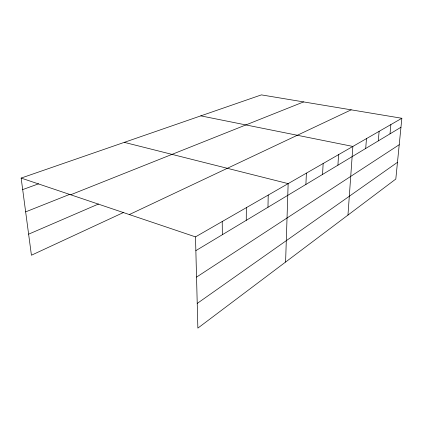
<?xml version="1.0" encoding="UTF-8"?>
<svg xmlns="http://www.w3.org/2000/svg" width="423" height="423" viewBox="0 0 423 423"><rect width="100%" height="100%" fill="white"/><g stroke="black" fill="none" stroke-linecap="round" stroke-linejoin="round"><path stroke-width="0.63" d="M246.255 220.325L246.339 207.656M267.971 207.259L268.219 195.082M285.594 262.049L288.153 183.624L124.288 142.361M305.898 184.444L306.395 173.144M322.559 174.424L323.146 163.516M337.919 165.187L338.58 154.644M347.965 215.08L352.856 146.437L200.803 115.865M365.699 148.473L366.477 138.607M378.294 140.896L379.119 131.342M390.017 133.842L390.878 124.584M401.85 118.276L395.812 179.045L197.864 328.116L195.5 236.88L401.85 118.276L261.403 94.884L21.15 178.072L31.424 255.228L123.595 212.462M197.224 303.428L397.472 162.321M196.542 277.102L399.222 144.719M195.854 250.643L400.956 127.265M129.338 214.561L351.18 109.837M28.621 234.173L98.527 204.008M25.65 211.87L69.631 194.39M70.673 194.776L303.619 101.917M22.683 189.599L38.588 183.815M21.15 178.072L195.5 236.88M222.223 221.52L222.334 234.712"/></g></svg>
